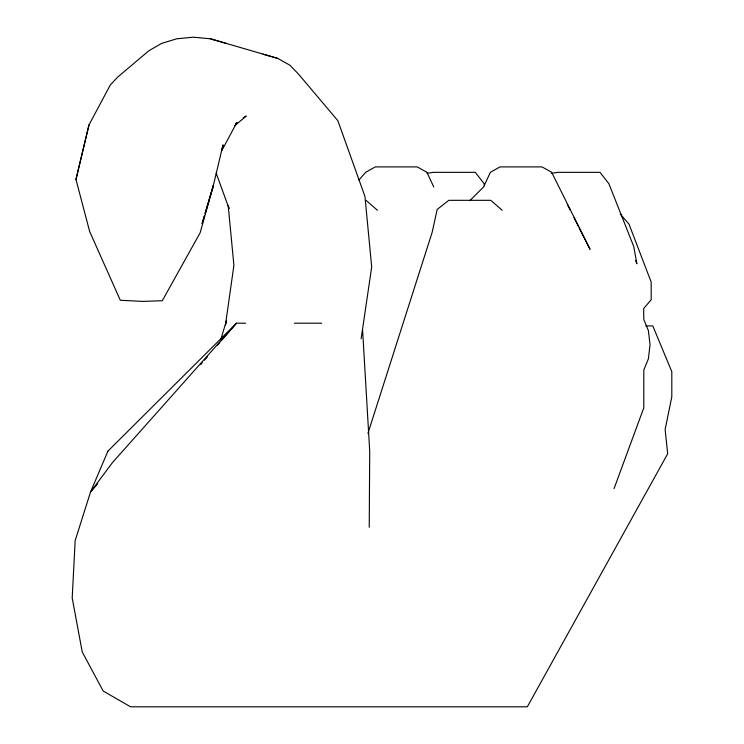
<?xml version="1.0" encoding="UTF-8"?>
<svg xmlns="http://www.w3.org/2000/svg" width="744" height="744" viewBox="0 0 744 744"><rect width="100%" height="100%" fill="white"/><g stroke="black" fill="none" stroke-linecap="round" stroke-linejoin="round"><path stroke-width="1.12" d="M369.229 527.273L369.712 451.152L362.598 330.113M361.138 338.743L371.693 267.022L364.96 196.463L337.869 120.714L298.418 73.991L289.834 65.165L277.735 58.395L210.32 38.772L193.44 37.2L176.84 38.772L161.643 43.385L148.902 50.731L117.636 77.134L110.363 84.89L88.973 124.945L75.972 179.471L89.661 231.505L120.305 300.251L142.681 301.404L162.276 300.734L200.136 232.788L213.333 185.591L205.102 213.658M88.973 124.945L75.972 179.471M212.635 188.437L223.033 144.857L221.507 151.19L236.927 122.314L235.467 123.857M202.154 223.386L204.46 215.602M205.112 213.379L213.333 185.591M202.145 223.525L204.442 215.853M220.847 339.292L226.427 320.85L225.423 325.165L233.904 265.357L228.222 205.865M367.936 433.352L432.18 232.249L437.184 209.427L448.79 200.322L490.752 200.322L502.172 210.264M614.042 488.641L643.811 407.796L643.811 369.945L648.387 358.822L650.024 344.714L648.387 330.606L643.811 319.483L643.653 308.565L651.186 299.739L651.186 282.078L629.015 224.158L620.319 214.123M97.39 484.084L90.545 491.998L75.172 540.553L72.196 597.962L82.24 651.958L103.174 691.018L130.516 706.8L527.329 706.8L667.694 453.747L665.127 429.483L671.804 396.868L671.804 371.637L652.804 325.928L645.857 325.928M200.74 364.514L202.256 362.756M204.544 360.124L207.576 356.608M217.462 345.179L219.74 342.538M221.256 340.78L236.462 323.194L245.613 323.194M358.887 180.104L365.648 172.31L375.302 166.898L417.263 166.898L426.917 172.31L433.752 186.967M469.873 200.62L483.554 186.967L490.389 172.31L500.042 166.898L542.004 166.898L551.657 172.31L590.066 249.342L579.195 227.869M234.881 125.643L246.227 116.055L243.288 117.747M427.047 173.296L433.324 172.338L475.286 172.338L484.121 183.656L484.53 185.842M551.788 173.296L558.065 172.338L600.027 172.338L608.862 183.656L633.721 246.441L636.883 263.748L635.599 260.567M294.475 323.194L321.678 323.194M210.32 38.772L226.343 43.385M262.948 54.145L277.735 58.395M366.011 200.322L377.441 210.264M567.291 204.349L569.885 209.464M574.024 217.648L578.162 225.823M216.188 173.203L229.05 208.571L228.352 205.679M107.899 451.152L90.545 491.998L112.372 462.703L236.462 323.194L107.899 451.152"/></g></svg>
